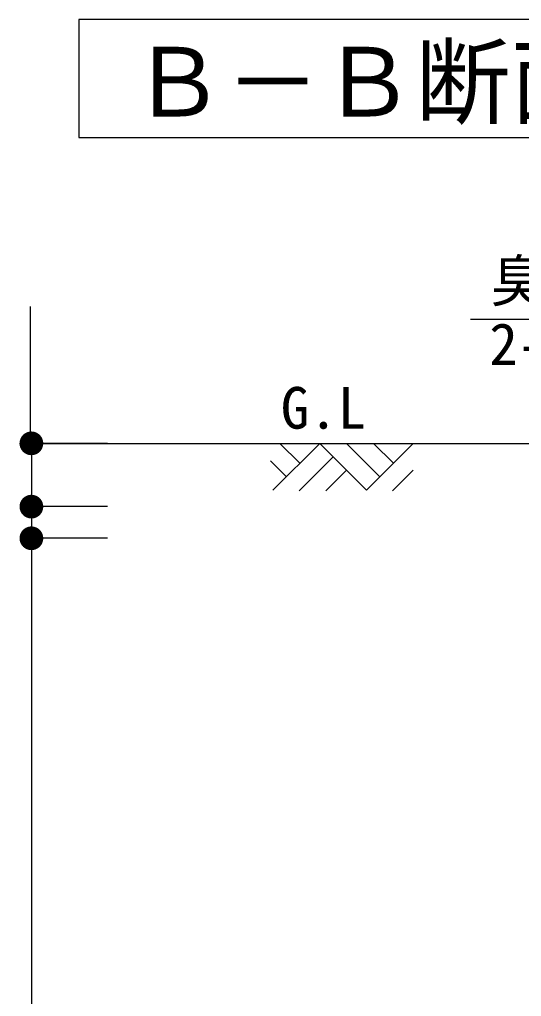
# Model space of a CAD drawing. Units: millimetres, scale not verified. Extents: x -22990 to 8910, y -6308 to 6308.
# Drawn here: x -366 to 426, y -2589 to -1046 of the extents above; entities that cross this region are included whole.
import ezdxf
from ezdxf.enums import TextEntityAlignment as Align

# ---------------------------------------------------------------- set-up
doc = ezdxf.new("R2010")
doc.units = ezdxf.units.MM
doc.header["$LTSCALE"] = 30
for name, color, linetype, lineweight in [('0-2_空気管', 3, 'Continuous', 25), ('0-3_機器', 3, 'Continuous', 25), ('0-5_躯体', 4, 'Continuous', 25), ('0-F_00クル-フ-6寸法', 132, 'Continuous', 25)]:
    doc.layers.add(name, color=color, linetype=linetype, lineweight=lineweight)
doc.styles.add('ＭＳ ゴシック', font='')
doc.styles.get('ＭＳ ゴシック').set_extended_font_data('MS Gothic')

msp = doc.modelspace()

# ---------------------------------------------------------------- linework, layer by layer
at = {"layer": '0-2_空気管'}
for p, q in [((641.62, -1519.96), (345.57, -1519.96)), ((76.07, -1747), (44.61, -1715.55)), ((202.62, -1768.22), (149.95, -1715.55)), ((255.3, -1715.55), (181.41, -1789.43)), ((223.84, -1747), (192.38, -1715.55)), ((54.86, -1768.22), (29.84, -1743.2)), ((128.74, -1736.76), (74.95, -1790.55)), ((149.95, -1757.97), (117.38, -1790.55)), ((255.3, -1757.97), (222.72, -1790.55))]:
    msp.add_line(p, q, dxfattribs=at)
msp.add_lwpolyline([(181.41, -1789.43), (107.53, -1715.55), (33.64, -1789.43)], dxfattribs=at)
at = {"layer": '0-3_機器', "color": 2}
msp.add_line((-366.44, -1715.51), (1738.86, -1715.51), dxfattribs=at)
at = {"layer": '0-5_躯体', "color": 3}
msp.add_lwpolyline([(2008.91, -1232.26), (2008.91, -1045.95), (-272.68, -1045.95), (-272.68, -1232.26)], close=True, dxfattribs=at)
at = {"layer": '0-F_00クル-フ-6寸法', "color": 4}
for p, q in [((-349.24, -1717.01), (-349.24, -1499.56)), ((-227.74, -1715.51), (-347.74, -1715.51)), ((-347.74, -1715.51), (-347.74, -1815.51)), ((-227.74, -1815.51), (-347.74, -1815.51)), ((-227.74, -1815.51), (-347.74, -1815.51)), ((-347.74, -1815.51), (-347.74, -1865.51)), ((-227.74, -1865.51), (-347.74, -1865.51)), ((-227.74, -1865.51), (-347.74, -1865.51)), ((-347.74, -1865.51), (-347.74, -3595.71))]:
    msp.add_line(p, q, dxfattribs=at)
at = {"layer": '0-F_00クル-フ-6寸法'}
for points in [[(-347.74, -1715.51), (-354.64, -1698.08), (-352.4, -1697.35)], [(-347.74, -1715.51), (-352.4, -1697.35), (-350.09, -1696.91)], [(-347.74, -1715.51), (-350.09, -1696.91), (-347.74, -1696.76)], [(-347.74, -1715.51), (-347.74, -1696.76), (-345.39, -1696.91)], [(-347.74, -1715.51), (-345.39, -1696.91), (-343.08, -1697.35)], [(-347.74, -1715.51), (-343.08, -1697.35), (-340.84, -1698.08)], [(-347.74, -1715.51), (-366.45, -1714.33), (-366.16, -1712)], [(-347.74, -1715.51), (-366.16, -1712), (-365.57, -1709.72)], [(-347.74, -1715.51), (-365.57, -1709.72), (-364.71, -1707.53)], [(-347.74, -1715.51), (-364.71, -1707.53), (-363.57, -1705.46)], [(-347.74, -1715.51), (-363.57, -1705.46), (-362.19, -1703.56)], [(-347.74, -1715.51), (-362.19, -1703.56), (-360.58, -1701.84)], [(-347.74, -1715.51), (-360.58, -1701.84), (-358.76, -1700.34)], [(-347.74, -1715.51), (-358.76, -1700.34), (-356.77, -1699.08)], [(-347.74, -1715.51), (-356.77, -1699.08), (-354.64, -1698.08)], [(-347.74, -1715.51), (-340.84, -1698.08), (-338.71, -1699.08)], [(-347.74, -1715.51), (-338.71, -1699.08), (-336.72, -1700.34)], [(-347.74, -1715.51), (-336.72, -1700.34), (-334.9, -1701.84)], [(-347.74, -1715.51), (-334.9, -1701.84), (-333.29, -1703.56)], [(-347.74, -1715.51), (-333.29, -1703.56), (-331.91, -1705.46)], [(-347.74, -1715.51), (-331.91, -1705.46), (-330.77, -1707.53)], [(-347.74, -1715.51), (-330.77, -1707.53), (-329.91, -1709.72)], [(-347.74, -1715.51), (-329.91, -1709.72), (-329.32, -1712)], [(-347.74, -1715.51), (-329.32, -1712), (-329.03, -1714.33)], [(-347.74, -1715.51), (-366.45, -1716.69), (-366.45, -1714.33)], [(-347.74, -1715.51), (-366.16, -1719.02), (-366.45, -1716.69)], [(-347.74, -1715.51), (-365.57, -1721.31), (-366.16, -1719.02)], [(-347.74, -1715.51), (-364.71, -1723.49), (-365.57, -1721.31)], [(-347.74, -1715.51), (-363.57, -1725.56), (-364.71, -1723.49)], [(-347.74, -1715.51), (-362.19, -1727.46), (-363.57, -1725.56)], [(-347.74, -1715.51), (-360.58, -1729.18), (-362.19, -1727.46)], [(-347.74, -1715.51), (-358.76, -1730.68), (-360.58, -1729.18)], [(-347.74, -1715.51), (-356.77, -1731.94), (-358.76, -1730.68)], [(-347.74, -1715.51), (-354.64, -1732.94), (-356.77, -1731.94)], [(-347.74, -1715.51), (-352.4, -1733.67), (-354.64, -1732.94)], [(-347.74, -1715.51), (-350.09, -1734.11), (-352.4, -1733.67)], [(-347.74, -1715.51), (-347.74, -1734.26), (-350.09, -1734.11)], [(-347.74, -1715.51), (-329.03, -1714.33), (-329.03, -1716.69)], [(-347.74, -1715.51), (-345.39, -1734.11), (-347.74, -1734.26)], [(-347.74, -1715.51), (-343.08, -1733.67), (-345.39, -1734.11)], [(-347.74, -1715.51), (-340.84, -1732.94), (-343.08, -1733.67)], [(-347.74, -1715.51), (-338.71, -1731.94), (-340.84, -1732.94)], [(-347.74, -1715.51), (-336.72, -1730.68), (-338.71, -1731.94)], [(-347.74, -1715.51), (-334.9, -1729.18), (-336.72, -1730.68)], [(-347.74, -1715.51), (-333.29, -1727.46), (-334.9, -1729.18)], [(-347.74, -1715.51), (-331.91, -1725.56), (-333.29, -1727.46)], [(-347.74, -1715.51), (-330.77, -1723.49), (-331.91, -1725.56)], [(-347.74, -1715.51), (-329.91, -1721.31), (-330.77, -1723.49)], [(-347.74, -1715.51), (-329.32, -1719.02), (-329.91, -1721.31)], [(-347.74, -1715.51), (-329.03, -1716.69), (-329.32, -1719.02)], [(-347.74, -1815.51), (-364.71, -1807.53), (-363.57, -1805.46)], [(-347.74, -1815.51), (-364.71, -1807.53), (-363.57, -1805.46)], [(-347.74, -1815.51), (-363.57, -1805.46), (-362.19, -1803.56)], [(-347.74, -1815.51), (-363.57, -1805.46), (-362.19, -1803.56)], [(-347.74, -1815.51), (-362.19, -1803.56), (-360.58, -1801.84)], [(-347.74, -1815.51), (-362.19, -1803.56), (-360.58, -1801.84)], [(-347.74, -1815.51), (-360.58, -1801.84), (-358.76, -1800.34)], [(-347.74, -1815.51), (-360.58, -1801.84), (-358.76, -1800.34)], [(-347.74, -1815.51), (-358.76, -1800.34), (-356.77, -1799.08)], [(-347.74, -1815.51), (-358.76, -1800.34), (-356.77, -1799.08)], [(-347.74, -1815.51), (-356.77, -1799.08), (-354.64, -1798.08)], [(-347.74, -1815.51), (-356.77, -1799.08), (-354.64, -1798.08)], [(-347.74, -1815.51), (-354.64, -1798.08), (-352.4, -1797.35)], [(-347.74, -1815.51), (-354.64, -1798.08), (-352.4, -1797.35)], [(-347.74, -1815.51), (-352.4, -1797.35), (-350.09, -1796.91)], [(-347.74, -1815.51), (-352.4, -1797.35), (-350.09, -1796.91)], [(-347.74, -1815.51), (-350.09, -1796.91), (-347.74, -1796.76)], [(-347.74, -1815.51), (-350.09, -1796.91), (-347.74, -1796.76)], [(-347.74, -1815.51), (-347.74, -1796.76), (-345.39, -1796.91)], [(-347.74, -1815.51), (-347.74, -1796.76), (-345.39, -1796.91)], [(-347.74, -1815.51), (-345.39, -1796.91), (-343.08, -1797.35)], [(-347.74, -1815.51), (-345.39, -1796.91), (-343.08, -1797.35)], [(-347.74, -1815.51), (-343.08, -1797.35), (-340.84, -1798.08)], [(-347.74, -1815.51), (-343.08, -1797.35), (-340.84, -1798.08)], [(-347.74, -1815.51), (-340.84, -1798.08), (-338.71, -1799.08)], [(-347.74, -1815.51), (-340.84, -1798.08), (-338.71, -1799.08)], [(-347.74, -1815.51), (-338.71, -1799.08), (-336.72, -1800.34)], [(-347.74, -1815.51), (-338.71, -1799.08), (-336.72, -1800.34)], [(-347.74, -1815.51), (-336.72, -1800.34), (-334.9, -1801.84)], [(-347.74, -1815.51), (-336.72, -1800.34), (-334.9, -1801.84)], [(-347.74, -1815.51), (-334.9, -1801.84), (-333.29, -1803.56)], [(-347.74, -1815.51), (-334.9, -1801.84), (-333.29, -1803.56)], [(-347.74, -1815.51), (-333.29, -1803.56), (-331.91, -1805.46)], [(-347.74, -1815.51), (-333.29, -1803.56), (-331.91, -1805.46)], [(-347.74, -1815.51), (-331.91, -1805.46), (-330.77, -1807.53)], [(-347.74, -1815.51), (-331.91, -1805.46), (-330.77, -1807.53)], [(-347.74, -1815.51), (-366.45, -1814.33), (-366.16, -1812)], [(-347.74, -1815.51), (-366.45, -1814.33), (-366.16, -1812)], [(-347.74, -1815.51), (-366.45, -1816.69), (-366.45, -1814.33)], [(-347.74, -1815.51), (-366.45, -1816.69), (-366.45, -1814.33)], [(-347.74, -1815.51), (-366.16, -1819.03), (-366.45, -1816.69)], [(-347.74, -1815.51), (-366.16, -1819.03), (-366.45, -1816.69)], [(-347.74, -1815.51), (-366.16, -1812), (-365.57, -1809.72)], [(-347.74, -1815.51), (-366.16, -1812), (-365.57, -1809.72)], [(-347.74, -1815.51), (-365.57, -1821.31), (-366.16, -1819.03)], [(-347.74, -1815.51), (-365.57, -1821.31), (-366.16, -1819.03)], [(-347.74, -1815.51), (-365.57, -1809.72), (-364.71, -1807.53)], [(-347.74, -1815.51), (-365.57, -1809.72), (-364.71, -1807.53)], [(-347.74, -1815.51), (-364.71, -1823.49), (-365.57, -1821.31)], [(-347.74, -1815.51), (-364.71, -1823.49), (-365.57, -1821.31)], [(-347.74, -1815.51), (-363.57, -1825.56), (-364.71, -1823.49)], [(-347.74, -1815.51), (-363.57, -1825.56), (-364.71, -1823.49)], [(-347.74, -1815.51), (-362.19, -1827.46), (-363.57, -1825.56)], [(-347.74, -1815.51), (-362.19, -1827.46), (-363.57, -1825.56)], [(-347.74, -1815.51), (-360.58, -1829.18), (-362.19, -1827.46)], [(-347.74, -1815.51), (-360.58, -1829.18), (-362.19, -1827.46)], [(-347.74, -1815.51), (-358.76, -1830.68), (-360.58, -1829.18)], [(-347.74, -1815.51), (-358.76, -1830.68), (-360.58, -1829.18)], [(-347.74, -1815.51), (-356.77, -1831.94), (-358.76, -1830.68)], [(-347.74, -1815.51), (-356.77, -1831.94), (-358.76, -1830.68)], [(-347.74, -1815.51), (-354.64, -1832.94), (-356.77, -1831.94)], [(-347.74, -1815.51), (-354.64, -1832.94), (-356.77, -1831.94)], [(-347.74, -1815.51), (-352.4, -1833.67), (-354.64, -1832.94)], [(-347.74, -1815.51), (-352.4, -1833.67), (-354.64, -1832.94)], [(-347.74, -1815.51), (-350.09, -1834.11), (-352.4, -1833.67)], [(-347.74, -1815.51), (-350.09, -1834.11), (-352.4, -1833.67)], [(-347.74, -1815.51), (-347.74, -1834.26), (-350.09, -1834.11)], [(-347.74, -1815.51), (-347.74, -1834.26), (-350.09, -1834.11)], [(-347.74, -1815.51), (-330.77, -1807.53), (-329.91, -1809.72)], [(-347.74, -1815.51), (-330.77, -1807.53), (-329.91, -1809.72)], [(-347.74, -1815.51), (-329.91, -1809.72), (-329.32, -1812)], [(-347.74, -1815.51), (-329.91, -1809.72), (-329.32, -1812)], [(-347.74, -1815.51), (-329.32, -1812), (-329.03, -1814.33)], [(-347.74, -1815.51), (-329.32, -1812), (-329.03, -1814.33)], [(-347.74, -1815.51), (-329.03, -1814.33), (-329.03, -1816.69)], [(-347.74, -1815.51), (-329.03, -1814.33), (-329.03, -1816.69)], [(-347.74, -1815.51), (-345.39, -1834.11), (-347.74, -1834.26)], [(-347.74, -1815.51), (-343.08, -1833.67), (-345.39, -1834.11)], [(-347.74, -1815.51), (-340.84, -1832.94), (-343.08, -1833.67)], [(-347.74, -1815.51), (-338.71, -1831.94), (-340.84, -1832.94)], [(-347.74, -1815.51), (-336.72, -1830.68), (-338.71, -1831.94)], [(-347.74, -1815.51), (-334.9, -1829.18), (-336.72, -1830.68)], [(-347.74, -1815.51), (-333.29, -1827.46), (-334.9, -1829.18)], [(-347.74, -1815.51), (-331.91, -1825.56), (-333.29, -1827.46)], [(-347.74, -1815.51), (-330.77, -1823.49), (-331.91, -1825.56)], [(-347.74, -1815.51), (-329.91, -1821.31), (-330.77, -1823.49)], [(-347.74, -1815.51), (-329.32, -1819.03), (-329.91, -1821.31)], [(-347.74, -1815.51), (-329.03, -1816.69), (-329.32, -1819.03)], [(-347.74, -1815.51), (-345.39, -1834.11), (-347.74, -1834.26)], [(-347.74, -1815.51), (-343.08, -1833.67), (-345.39, -1834.11)], [(-347.74, -1815.51), (-340.84, -1832.94), (-343.08, -1833.67)], [(-347.74, -1815.51), (-338.71, -1831.94), (-340.84, -1832.94)], [(-347.74, -1815.51), (-336.72, -1830.68), (-338.71, -1831.94)], [(-347.74, -1815.51), (-334.9, -1829.18), (-336.72, -1830.68)], [(-347.74, -1815.51), (-333.29, -1827.46), (-334.9, -1829.18)], [(-347.74, -1815.51), (-331.91, -1825.56), (-333.29, -1827.46)], [(-347.74, -1815.51), (-330.77, -1823.49), (-331.91, -1825.56)], [(-347.74, -1815.51), (-329.91, -1821.31), (-330.77, -1823.49)], [(-347.74, -1815.51), (-329.32, -1819.03), (-329.91, -1821.31)], [(-347.74, -1815.51), (-329.03, -1816.69), (-329.32, -1819.03)], [(-347.74, -1865.51), (-362.19, -1853.56), (-360.58, -1851.84)], [(-347.74, -1865.51), (-362.19, -1853.56), (-360.58, -1851.84)], [(-347.74, -1865.51), (-360.58, -1851.84), (-358.76, -1850.34)], [(-347.74, -1865.51), (-360.58, -1851.84), (-358.76, -1850.34)], [(-347.74, -1865.51), (-358.76, -1850.34), (-356.77, -1849.08)], [(-347.74, -1865.51), (-358.76, -1850.34), (-356.77, -1849.08)], [(-347.74, -1865.51), (-356.77, -1849.08), (-354.64, -1848.08)], [(-347.74, -1865.51), (-356.77, -1849.08), (-354.64, -1848.08)], [(-347.74, -1865.51), (-354.64, -1848.08), (-352.4, -1847.35)], [(-347.74, -1865.51), (-354.64, -1848.08), (-352.4, -1847.35)], [(-347.74, -1865.51), (-352.4, -1847.35), (-350.09, -1846.91)], [(-347.74, -1865.51), (-352.4, -1847.35), (-350.09, -1846.91)], [(-347.74, -1865.51), (-350.09, -1846.91), (-347.74, -1846.76)], [(-347.74, -1865.51), (-350.09, -1846.91), (-347.74, -1846.76)], [(-347.74, -1865.51), (-347.74, -1846.76), (-345.39, -1846.91)], [(-347.74, -1865.51), (-347.74, -1846.76), (-345.39, -1846.91)], [(-347.74, -1865.51), (-345.39, -1846.91), (-343.08, -1847.35)], [(-347.74, -1865.51), (-345.39, -1846.91), (-343.08, -1847.35)], [(-347.74, -1865.51), (-343.08, -1847.35), (-340.84, -1848.08)], [(-347.74, -1865.51), (-343.08, -1847.35), (-340.84, -1848.08)], [(-347.74, -1865.51), (-340.84, -1848.08), (-338.71, -1849.08)], [(-347.74, -1865.51), (-340.84, -1848.08), (-338.71, -1849.08)], [(-347.74, -1865.51), (-338.71, -1849.08), (-336.72, -1850.34)], [(-347.74, -1865.51), (-338.71, -1849.08), (-336.72, -1850.34)], [(-347.74, -1865.51), (-336.72, -1850.34), (-334.9, -1851.84)], [(-347.74, -1865.51), (-336.72, -1850.34), (-334.9, -1851.84)], [(-347.74, -1865.51), (-334.9, -1851.84), (-333.29, -1853.56)], [(-347.74, -1865.51), (-334.9, -1851.84), (-333.29, -1853.56)], [(-347.74, -1865.51), (-366.45, -1864.33), (-366.16, -1862)], [(-347.74, -1865.51), (-366.45, -1864.33), (-366.16, -1862)], [(-347.74, -1865.51), (-366.45, -1866.69), (-366.45, -1864.33)], [(-347.74, -1865.51), (-366.45, -1866.69), (-366.45, -1864.33)], [(-347.74, -1865.51), (-366.16, -1869.02), (-366.45, -1866.69)], [(-347.74, -1865.51), (-366.16, -1869.02), (-366.45, -1866.69)], [(-347.74, -1865.51), (-366.16, -1862), (-365.57, -1859.72)], [(-347.74, -1865.51), (-366.16, -1862), (-365.57, -1859.72)], [(-347.74, -1865.51), (-365.57, -1871.31), (-366.16, -1869.02)], [(-347.74, -1865.51), (-365.57, -1871.31), (-366.16, -1869.02)], [(-347.74, -1865.51), (-365.57, -1859.72), (-364.71, -1857.53)], [(-347.74, -1865.51), (-365.57, -1859.72), (-364.71, -1857.53)], [(-347.74, -1865.51), (-364.71, -1873.49), (-365.57, -1871.31)], [(-347.74, -1865.51), (-364.71, -1873.49), (-365.57, -1871.31)], [(-347.74, -1865.51), (-364.71, -1857.53), (-363.57, -1855.46)], [(-347.74, -1865.51), (-364.71, -1857.53), (-363.57, -1855.46)], [(-347.74, -1865.51), (-363.57, -1875.56), (-364.71, -1873.49)], [(-347.74, -1865.51), (-363.57, -1875.56), (-364.71, -1873.49)], [(-347.74, -1865.51), (-363.57, -1855.46), (-362.19, -1853.56)], [(-347.74, -1865.51), (-363.57, -1855.46), (-362.19, -1853.56)], [(-347.74, -1865.51), (-362.19, -1877.46), (-363.57, -1875.56)], [(-347.74, -1865.51), (-362.19, -1877.46), (-363.57, -1875.56)], [(-347.74, -1865.51), (-360.58, -1879.18), (-362.19, -1877.46)], [(-347.74, -1865.51), (-360.58, -1879.18), (-362.19, -1877.46)], [(-347.74, -1865.51), (-358.76, -1880.68), (-360.58, -1879.18)], [(-347.74, -1865.51), (-358.76, -1880.68), (-360.58, -1879.18)], [(-347.74, -1865.51), (-356.77, -1881.94), (-358.76, -1880.68)], [(-347.74, -1865.51), (-356.77, -1881.94), (-358.76, -1880.68)], [(-347.74, -1865.51), (-354.64, -1882.94), (-356.77, -1881.94)], [(-347.74, -1865.51), (-354.64, -1882.94), (-356.77, -1881.94)], [(-347.74, -1865.51), (-352.4, -1883.67), (-354.64, -1882.94)], [(-347.74, -1865.51), (-352.4, -1883.67), (-354.64, -1882.94)], [(-347.74, -1865.51), (-350.09, -1884.11), (-352.4, -1883.67)], [(-347.74, -1865.51), (-350.09, -1884.11), (-352.4, -1883.67)], [(-347.74, -1865.51), (-347.74, -1884.26), (-350.09, -1884.11)], [(-347.74, -1865.51), (-347.74, -1884.26), (-350.09, -1884.11)], [(-347.74, -1865.51), (-333.29, -1853.56), (-331.91, -1855.46)], [(-347.74, -1865.51), (-333.29, -1853.56), (-331.91, -1855.46)], [(-347.74, -1865.51), (-331.91, -1855.46), (-330.77, -1857.53)], [(-347.74, -1865.51), (-331.91, -1855.46), (-330.77, -1857.53)], [(-347.74, -1865.51), (-330.77, -1857.53), (-329.91, -1859.72)], [(-347.74, -1865.51), (-330.77, -1857.53), (-329.91, -1859.72)], [(-347.74, -1865.51), (-329.91, -1859.72), (-329.32, -1862)], [(-347.74, -1865.51), (-329.91, -1859.72), (-329.32, -1862)], [(-347.74, -1865.51), (-329.32, -1862), (-329.03, -1864.33)], [(-347.74, -1865.51), (-329.32, -1862), (-329.03, -1864.33)], [(-347.74, -1865.51), (-329.03, -1864.33), (-329.03, -1866.69)], [(-347.74, -1865.51), (-329.03, -1864.33), (-329.03, -1866.69)], [(-347.74, -1865.51), (-345.39, -1884.11), (-347.74, -1884.26)], [(-347.74, -1865.51), (-343.08, -1883.67), (-345.39, -1884.11)], [(-347.74, -1865.51), (-340.84, -1882.94), (-343.08, -1883.67)], [(-347.74, -1865.51), (-338.71, -1881.94), (-340.84, -1882.94)], [(-347.74, -1865.51), (-336.72, -1880.68), (-338.71, -1881.94)], [(-347.74, -1865.51), (-334.9, -1879.18), (-336.72, -1880.68)], [(-347.74, -1865.51), (-333.29, -1877.46), (-334.9, -1879.18)], [(-347.74, -1865.51), (-331.91, -1875.56), (-333.29, -1877.46)], [(-347.74, -1865.51), (-330.77, -1873.49), (-331.91, -1875.56)], [(-347.74, -1865.51), (-329.91, -1871.31), (-330.77, -1873.49)], [(-347.74, -1865.51), (-329.32, -1869.02), (-329.91, -1871.31)], [(-347.74, -1865.51), (-329.03, -1866.69), (-329.32, -1869.02)], [(-347.74, -1865.51), (-345.39, -1884.11), (-347.74, -1884.26)], [(-347.74, -1865.51), (-343.08, -1883.67), (-345.39, -1884.11)], [(-347.74, -1865.51), (-340.84, -1882.94), (-343.08, -1883.67)], [(-347.74, -1865.51), (-338.71, -1881.94), (-340.84, -1882.94)], [(-347.74, -1865.51), (-336.72, -1880.68), (-338.71, -1881.94)], [(-347.74, -1865.51), (-334.9, -1879.18), (-336.72, -1880.68)], [(-347.74, -1865.51), (-333.29, -1877.46), (-334.9, -1879.18)], [(-347.74, -1865.51), (-331.91, -1875.56), (-333.29, -1877.46)], [(-347.74, -1865.51), (-330.77, -1873.49), (-331.91, -1875.56)], [(-347.74, -1865.51), (-329.91, -1871.31), (-330.77, -1873.49)], [(-347.74, -1865.51), (-329.32, -1869.02), (-329.91, -1871.31)], [(-347.74, -1865.51), (-329.03, -1866.69), (-329.32, -1869.02)]]:
    msp.add_solid(points, dxfattribs=at)

# ---------------------------------------------------------------- texts
at = {"layer": '0-2_空気管', "color": 4, "style": 'ＭＳ ゴシック'}
for s, p in [('臭突口', (377.69, -1511.63)), ('2-φ65', (375.37, -1611.44)), ('G.L', (46.06, -1712.13))]:
    msp.add_text(s, height=65.98, dxfattribs=at).set_placement(p, align=Align.BOTTOM_LEFT)
at = {"layer": '0-5_躯体', "style": 'ＭＳ ゴシック'}
msp.add_text('Ｂ－Ｂ断面配筋図', height=110, dxfattribs=at).set_placement((-191.43, -1232.23), align=Align.BOTTOM_LEFT)

doc.saveas('drawing.dxf')
